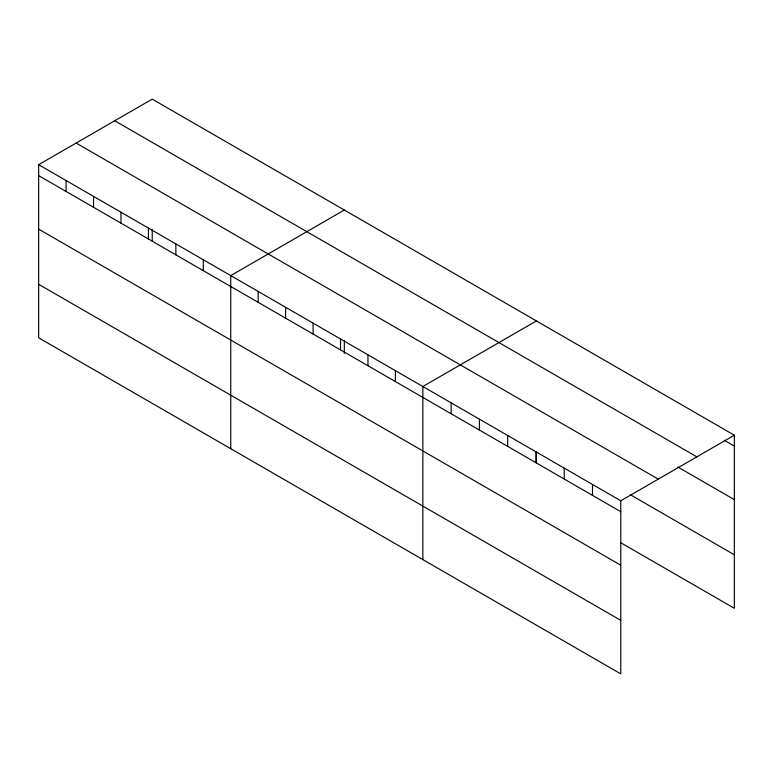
<?xml version="1.0" encoding="UTF-8"?>
<svg xmlns="http://www.w3.org/2000/svg" width="773" height="773" viewBox="0 0 773 773"><rect width="100%" height="100%" fill="white"/><g stroke="black" fill="none" stroke-linecap="round" stroke-linejoin="round"><path stroke-width="1.16" d="M620.777 565.208L620.777 500.778L38.65 164.697L38.65 337.791L620.777 673.872L620.777 565.208L38.65 229.127M621.25 543.013L734.35 608.303L734.35 435.209L152.223 99.128L38.65 164.697M344.323 210.034L230.75 275.603L230.75 448.698M536.423 320.94L422.85 386.51L422.85 559.604M620.777 500.778L734.35 435.209M724.253 440.291L734.35 446.118M114.742 120.762L696.869 456.853M677.805 466.989L734.35 499.638M76.131 143.053L658.258 479.144M630.343 494.73L734.35 554.782M38.65 175.606L620.777 511.687M38.65 284.271L620.777 620.352M592.505 484.458L592.505 495.367M564.222 468.129L564.222 479.038M536.423 452.408L536.423 463.114M535.95 451.809L535.95 462.718M507.677 435.489L507.677 446.398M479.405 419.159L479.405 430.068M451.132 402.839L451.132 413.748M395.409 370.663L395.409 381.582M367.967 354.826L367.967 365.735M344.323 340.313L344.323 353.396M340.526 338.98L340.526 349.889M313.084 323.133L313.084 334.042M285.633 307.287L285.633 318.205M258.192 291.45L258.192 302.359M203.309 259.757L203.309 270.666M175.867 243.91L175.867 254.829M152.223 229.397L152.223 241.292M148.426 228.074L148.426 238.983M120.975 212.227L120.975 223.136M93.533 196.381L93.533 207.29M66.092 180.534L66.092 191.443"/></g></svg>
